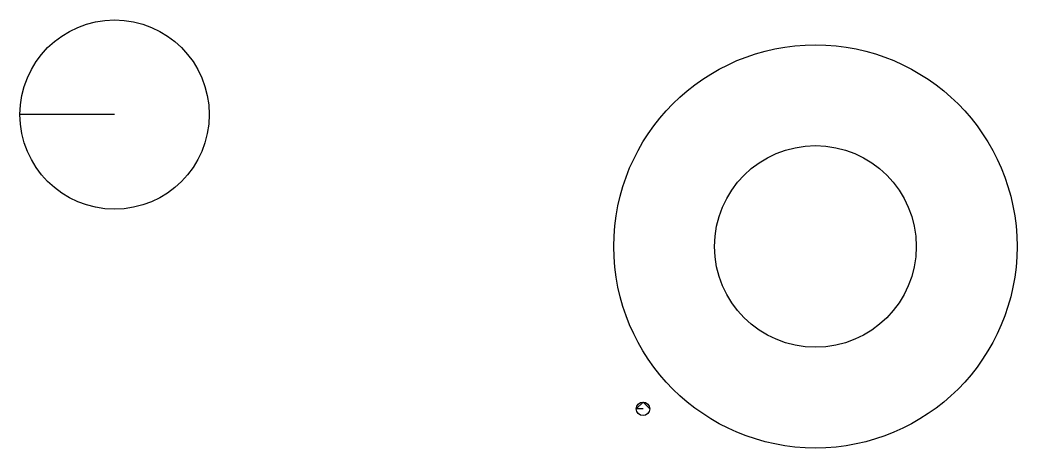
# Model space of a CAD drawing. Header units: inches. Extents: x -295 to 200, y 0 to 212.
import ezdxf

# ---------------------------------------------------------------- set-up
doc = ezdxf.new("R2010")
doc.units = ezdxf.units.IN
doc.header["$MEASUREMENT"] = 0

# ---------------------------------------------------------------- blocks, each defined once
blk = doc.blocks.new('zadanie')
for p, q in [((-3.35, 0), (0, 3.35)), ((0, 0), (-3.35, 0)), ((0, 3.35), (3.35, 0))]:
    blk.add_line(p, q)
blk.add_circle((0, 0), 3.35)
blk = doc.blocks.new('CircleBlock2')
blk.add_line((0, 0), (-46.93, 0))
blk.add_circle((0, 0), 46.93)

msp = doc.modelspace()

# ---------------------------------------------------------------- linework, layer by layer
for radius in [100, 100, 100, 100, 100, 50, 50, 50, 50, 50]:
    msp.add_circle((100, 100), radius)

# ---------------------------------------------------------------- block references
for name, p in [('CircleBlock2', (-247.59, 165.41)), ('zadanie', (14.5, 19.48))]:
    msp.add_blockref(name, p)

doc.saveas('drawing.dxf')
